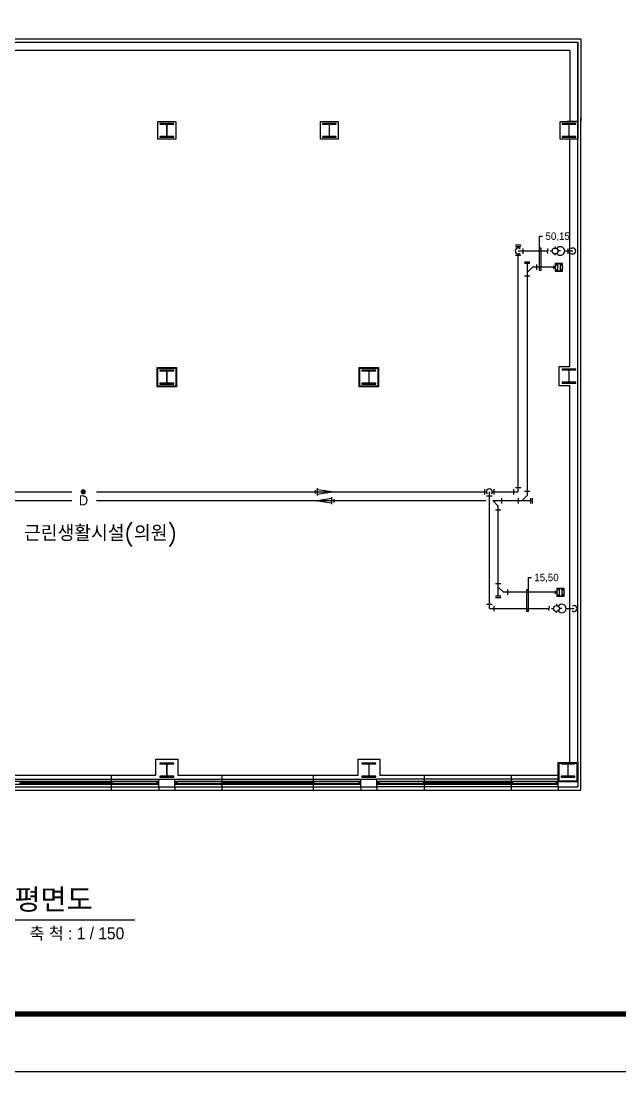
# Model space of a CAD drawing. Header units: millimetres. Extents: x 83956 to 461956, y 36707 to 125807.
# Drawn here: x 178815 to 193931, y 36707 to 63234 of the extents above; entities that cross this region are included whole.
import ezdxf
from ezdxf.enums import TextEntityAlignment as Align

# ---------------------------------------------------------------- set-up
doc = ezdxf.new("R2010")
doc.units = ezdxf.units.MM
doc.header["$LTSCALE"] = 100
doc.header["$MEASUREMENT"] = 0
doc.layers.get('0').update_dxf_attribs({"linetype": 'CONTINUOUS'})
doc.layers.get('Defpoints').update_dxf_attribs({"linetype": 'CONTINUOUS'})
for name, color, linetype in [('ARCH', 9, 'CONTINUOUS'), ('COLD WATER SUPPLY', 3, 'CONTINUOUS'), ('FORM', 8, 'CONTINUOUS'), ('PIPE', 3, 'CONTINUOUS'), ('Q', 7, 'CONTINUOUS'), ('SIMBOL', 7, 'CONTINUOUS'), ('TITLE', 3, 'CONTINUOUS'), ('TITLE1', 2, 'CONTINUOUS')]:
    doc.layers.add(name, color=color, linetype=linetype)
doc.styles.add('GHS', font='romans.shx', dxfattribs={"bigfont": 'ghs.shx'})
doc.styles.add('gr', font='Gulim.ttf')

# ---------------------------------------------------------------- blocks, each defined once
blk = doc.blocks.new('PMC-FORMV')
at = {"layer": 'Defpoints'}
blk.add_lwpolyline([(0, 0), (0, 29700), (42000, 29700), (42000, 0)], close=True, dxfattribs=at)
at = {"layer": 'FORM', "const_width": 90.2}
blk.add_lwpolyline([(1544, 975), (1544, 28725), (40744, 28725), (40744, 975)], close=True, dxfattribs=at)
blk = doc.blocks.new('jy_ex_60')
at = {"color": 2}
for p, q in [((-2.36, 0.84), (3.05, 0)), ((3.05, 0), (-2.36, -0.84))]:
    blk.add_line(p, q, dxfattribs=at)
for points in [[(-3.05, -0.58), (-3.05, 0.58)], [(-2.36, -1.2), (-2.36, 1.2)]]:
    blk.add_lwpolyline(points, dxfattribs=at)

msp = doc.modelspace()

# ---------------------------------------------------------------- linework, layer by layer
msp.add_lwpolyline([(149272, 79795), (201316, 79795), (201316, 38170), (149272, 38170)], close=True)
at = {"color": 1, "linetype": 'Continuous'}
for points in [[(192109, 57369, -0.36205), (192109, 57429, 0.36205), (192109, 57489)], [(192143, 48345, -0.36205), (192143, 48405, 0.36205), (192143, 48465)]]:
    msp.add_lwpolyline(points, format="xyb", dxfattribs=at)
at = {"layer": 'ARCH', "linetype": 'ByBlock', "ltscale": 2}
for p, q in [((173875, 62781), (192945, 62781)), ((192865, 60251), (192865, 62701)), ((192945, 62781), (192945, 60701)), ((192945, 43821), (192945, 60781)), ((182220, 44201), (182220, 44601)), ((182220, 44601), (182770, 44601)), ((182770, 44601), (182770, 44201)), ((187320, 44201), (187320, 44601)), ((187320, 44601), (187870, 44601)), ((187870, 44601), (187870, 44201)), ((177595, 44101), (182295, 44101)), ((182255, 44041), (177635, 44041)), ((177670, 44201), (182220, 44201)), ((178815, 44041), (178775, 44041)), ((178815, 44041), (181075, 44041)), ((178815, 44004), (178815, 44041)), ((181115, 44041), (181075, 44041)), ((181075, 44041), (181075, 44004)), ((181095, 43801), (181095, 44201)), ((181115, 44004), (181115, 44041)), ((182295, 44041), (182255, 44041)), ((182255, 44041), (182255, 44001)), ((182295, 44016), (182295, 44041)), ((182695, 44101), (187395, 44101)), ((182695, 44016), (182695, 44041)), ((182695, 44041), (182735, 44041)), ((187355, 44041), (182735, 44041)), ((182735, 44041), (182735, 44001)), ((182770, 44201), (187320, 44201)), ((183915, 44041), (183875, 44041)), ((183875, 44041), (183875, 44004)), ((183895, 43801), (183895, 44201)), ((183915, 44041), (186175, 44041)), ((183915, 44004), (183915, 44041)), ((186215, 44041), (186175, 44041)), ((186175, 44041), (186175, 44004)), ((186195, 43801), (186195, 44201)), ((186215, 44004), (186215, 44041)), ((187395, 44041), (187355, 44041)), ((187355, 44041), (187355, 44001)), ((187395, 44016), (187395, 44041)), ((192375, 44101), (187795, 44101)), ((187795, 44016), (187795, 44041)), ((187795, 44041), (187835, 44041)), ((192335, 44041), (187835, 44041)), ((187835, 44041), (187835, 44001)), ((187870, 44201), (192375, 44201)), ((189015, 44041), (188975, 44041)), ((188975, 44041), (188975, 44004)), ((188995, 43801), (188995, 44201)), ((189015, 44041), (191175, 44041)), ((189015, 44004), (189015, 44041)), ((191215, 44041), (191175, 44041)), ((191175, 44041), (191175, 44004)), ((191195, 43801), (191195, 44201)), ((191215, 44004), (191215, 44041)), ((192375, 44041), (192335, 44041)), ((192335, 44041), (192335, 44001)), ((192375, 44016), (192375, 44041)), ((162115, 43821), (192945, 43821)), ((177595, 43901), (182295, 43901)), ((182275, 43961), (177615, 43961)), ((178775, 44004), (178815, 44004)), ((178815, 44027), (181075, 44027)), ((178815, 44016), (181075, 44016)), ((178815, 44004), (181075, 44004)), ((181075, 44004), (181115, 44004)), ((181115, 43998), (181075, 43998)), ((181075, 43998), (181075, 43968)), ((181075, 43968), (181115, 43968)), ((181115, 43998), (182265, 43998)), ((181115, 43968), (181115, 43998)), ((181115, 43987), (182225, 43987)), ((181115, 43979), (182225, 43979)), ((181115, 43968), (182225, 43968)), ((182265, 43998), (182225, 43998)), ((182225, 43998), (182225, 43968)), ((182225, 43968), (182265, 43968)), ((182255, 44001), (182275, 44001)), ((182265, 43968), (182265, 43998)), ((182275, 44001), (182275, 43961)), ((182275, 43961), (182295, 43961)), ((182295, 43961), (182295, 43986)), ((182295, 43901), (182295, 43821)), ((182695, 43961), (182695, 43986)), ((182715, 43961), (182695, 43961)), ((182695, 43901), (187395, 43901)), ((182695, 43901), (182695, 43821)), ((182735, 44001), (182715, 44001)), ((182715, 44001), (182715, 43961)), ((187375, 43961), (182715, 43961)), ((182765, 43998), (182725, 43998)), ((182725, 43998), (182725, 43968)), ((182725, 43968), (182765, 43968)), ((182765, 43998), (183915, 43998)), ((182765, 43968), (182765, 43998)), ((182765, 43987), (183875, 43987)), ((182765, 43979), (183875, 43979)), ((182765, 43968), (183875, 43968)), ((183875, 44004), (183915, 44004)), ((183915, 43998), (183875, 43998)), ((183875, 43998), (183875, 43968)), ((183875, 43968), (183915, 43968)), ((183915, 44027), (186175, 44027)), ((183915, 44016), (186175, 44016)), ((183915, 44004), (186175, 44004)), ((183915, 43968), (183915, 43998)), ((186175, 44004), (186215, 44004)), ((186215, 43998), (186175, 43998)), ((186175, 43998), (186175, 43968)), ((186175, 43968), (186215, 43968)), ((186215, 43998), (187365, 43998)), ((186215, 43968), (186215, 43998)), ((186215, 43987), (187325, 43987)), ((186215, 43979), (187325, 43979)), ((186215, 43968), (187325, 43968)), ((187365, 43998), (187325, 43998)), ((187325, 43998), (187325, 43968)), ((187325, 43968), (187365, 43968)), ((187355, 44001), (187375, 44001)), ((187365, 43968), (187365, 43998)), ((187375, 44001), (187375, 43961)), ((187375, 43961), (187395, 43961)), ((187395, 43961), (187395, 43986)), ((187395, 43901), (187395, 43821)), ((187795, 43961), (187795, 43986)), ((187815, 43961), (187795, 43961)), ((192375, 43901), (187795, 43901)), ((187795, 43901), (187795, 43821)), ((187835, 44001), (187815, 44001)), ((187815, 44001), (187815, 43961)), ((192355, 43961), (187815, 43961)), ((187865, 43998), (187825, 43998)), ((187825, 43998), (187825, 43968)), ((187825, 43968), (187865, 43968)), ((187865, 43998), (189015, 43998)), ((187865, 43968), (187865, 43998)), ((187865, 43987), (188975, 43987)), ((187865, 43979), (188975, 43979)), ((187865, 43968), (188975, 43968)), ((188975, 44004), (189015, 44004)), ((189015, 43998), (188975, 43998)), ((188975, 43998), (188975, 43968)), ((188975, 43968), (189015, 43968)), ((189015, 44027), (191175, 44027)), ((189015, 44016), (191175, 44016)), ((189015, 44004), (191175, 44004)), ((189015, 43968), (189015, 43998)), ((191175, 44004), (191215, 44004)), ((191215, 43998), (191175, 43998)), ((191175, 43998), (191175, 43968)), ((191175, 43968), (191215, 43968)), ((191215, 43998), (192345, 43998)), ((191215, 43968), (191215, 43998)), ((191215, 43987), (192305, 43987)), ((191215, 43979), (192305, 43979)), ((191215, 43968), (192305, 43968)), ((192345, 43998), (192305, 43998)), ((192305, 43998), (192305, 43968)), ((192305, 43968), (192345, 43968)), ((192335, 44001), (192355, 44001)), ((192345, 43968), (192345, 43998)), ((192355, 44001), (192355, 43961)), ((192355, 43961), (192375, 43961)), ((192375, 43961), (192375, 43986)), ((192375, 43901), (192375, 43821))]:
    msp.add_line(p, q, dxfattribs=at)
at = {"layer": 'ARCH'}
for p, q in [((173897, 62701), (192865, 62701)), ((192865, 62701), (192865, 60701)), ((173953, 62501), (192665, 62501)), ((192665, 62501), (192665, 60701)), ((182670, 60651), (182320, 60651)), ((182320, 60651), (182320, 60632)), ((182320, 60632), (182489, 60632)), ((182489, 60632), (182489, 60320)), ((182501, 60320), (182501, 60632)), ((182501, 60632), (182670, 60632)), ((182670, 60632), (182670, 60651)), ((186770, 60651), (186420, 60651)), ((186420, 60651), (186420, 60632)), ((186420, 60632), (186589, 60632)), ((186589, 60632), (186589, 60320)), ((186601, 60320), (186601, 60632)), ((186601, 60632), (186770, 60632)), ((186770, 60632), (186770, 60651)), ((192820, 60651), (192470, 60651)), ((192470, 60651), (192470, 60632)), ((192470, 60632), (192639, 60632)), ((192865, 60701), (192595, 60701)), ((192639, 60632), (192639, 60320)), ((192651, 60320), (192651, 60632)), ((192651, 60632), (192820, 60632)), ((192820, 60632), (192820, 60651)), ((182489, 60320), (182320, 60320)), ((182320, 60320), (182320, 60301)), ((182320, 60301), (182670, 60301)), ((182670, 60320), (182501, 60320)), ((182670, 60301), (182670, 60320)), ((186589, 60320), (186420, 60320)), ((186420, 60320), (186420, 60301)), ((186420, 60301), (186770, 60301)), ((186770, 60320), (186601, 60320)), ((186770, 60301), (186770, 60320)), ((192639, 60320), (192470, 60320)), ((192470, 60320), (192470, 60301)), ((192470, 60301), (192820, 60301)), ((192820, 60320), (192651, 60320)), ((192665, 54516), (192665, 60251)), ((192820, 60301), (192820, 60320)), ((192865, 44521), (192865, 60251)), ((182250, 54491), (182740, 54491)), ((182250, 54001), (182250, 54491)), ((182270, 54471), (182720, 54471)), ((182270, 54021), (182270, 54471)), ((182670, 54421), (182320, 54421)), ((182320, 54421), (182320, 54402)), ((182320, 54402), (182489, 54402)), ((182489, 54402), (182489, 54090)), ((182501, 54090), (182501, 54402)), ((182501, 54402), (182670, 54402)), ((182670, 54402), (182670, 54421)), ((182720, 54471), (182720, 54021)), ((182740, 54491), (182740, 54001)), ((187350, 54491), (187840, 54491)), ((187350, 54001), (187350, 54491)), ((187370, 54471), (187820, 54471)), ((187370, 54021), (187370, 54471)), ((187770, 54421), (187420, 54421)), ((187420, 54421), (187420, 54402)), ((187420, 54402), (187589, 54402)), ((187589, 54402), (187589, 54090)), ((187601, 54090), (187601, 54402)), ((187601, 54402), (187770, 54402)), ((187770, 54402), (187770, 54421)), ((187820, 54471), (187820, 54021)), ((187840, 54491), (187840, 54001)), ((192400, 54026), (192400, 54516)), ((192400, 54516), (192665, 54516)), ((192400, 54026), (192400, 54516)), ((192400, 54516), (192665, 54516)), ((192820, 54446), (192470, 54446)), ((192470, 54446), (192470, 54427)), ((192470, 54427), (192639, 54427)), ((192639, 54427), (192639, 54115)), ((192651, 54115), (192651, 54427)), ((192651, 54427), (192820, 54427)), ((192820, 54427), (192820, 54446)), ((192639, 54115), (192470, 54115)), ((192470, 54115), (192470, 54096)), ((192820, 54115), (192651, 54115)), ((192820, 54096), (192820, 54115)), ((182740, 54001), (182250, 54001)), ((182720, 54021), (182270, 54021)), ((182489, 54090), (182320, 54090)), ((182320, 54090), (182320, 54071)), ((182320, 54071), (182670, 54071)), ((182670, 54090), (182501, 54090)), ((182670, 54071), (182670, 54090)), ((187840, 54001), (187350, 54001)), ((187820, 54021), (187370, 54021)), ((187589, 54090), (187420, 54090)), ((187420, 54090), (187420, 54071)), ((187420, 54071), (187770, 54071)), ((187770, 54090), (187601, 54090)), ((187770, 54071), (187770, 54090)), ((192665, 54026), (192400, 54026)), ((192665, 54026), (192400, 54026)), ((192470, 54096), (192820, 54096)), ((192665, 44521), (192665, 54026)), ((182670, 44501), (182320, 44501)), ((182320, 44501), (182320, 44482)), ((182320, 44482), (182489, 44482)), ((182489, 44482), (182489, 44170)), ((182501, 44170), (182501, 44482)), ((182501, 44482), (182670, 44482)), ((182670, 44482), (182670, 44501)), ((187770, 44501), (187420, 44501)), ((187420, 44501), (187420, 44482)), ((187420, 44482), (187589, 44482)), ((187589, 44482), (187589, 44170)), ((187601, 44170), (187601, 44482)), ((187601, 44482), (187770, 44482)), ((187770, 44482), (187770, 44501)), ((192375, 44521), (192865, 44521)), ((192375, 44031), (192375, 44521)), ((192395, 44501), (192845, 44501)), ((192395, 44051), (192395, 44501)), ((192795, 44501), (192445, 44501)), ((192445, 44501), (192445, 44482)), ((192445, 44482), (192614, 44482)), ((192614, 44482), (192614, 44170)), ((192626, 44170), (192626, 44482)), ((192626, 44482), (192795, 44482)), ((192795, 44482), (192795, 44501)), ((192845, 44501), (192845, 44051)), ((192865, 44521), (192865, 44031)), ((182489, 44170), (182320, 44170)), ((182320, 44170), (182320, 44151)), ((182320, 44151), (182670, 44151)), ((182670, 44170), (182501, 44170)), ((182670, 44151), (182670, 44170)), ((187589, 44170), (187420, 44170)), ((187420, 44170), (187420, 44151)), ((187420, 44151), (187770, 44151)), ((187770, 44170), (187601, 44170)), ((187770, 44151), (187770, 44170)), ((192845, 44051), (192395, 44051)), ((192614, 44170), (192445, 44170)), ((192445, 44170), (192445, 44151)), ((192445, 44151), (192795, 44151)), ((192795, 44170), (192626, 44170)), ((192795, 44151), (192795, 44170)), ((192865, 44101), (192865, 43901)), ((192865, 44031), (192375, 44031))]:
    msp.add_line(p, q, dxfattribs=at)
at = {"layer": 'ARCH', "ltscale": 2}
for p, q in [((182270, 60701), (182720, 60701)), ((182270, 60251), (182270, 60701)), ((182720, 60701), (182720, 60251)), ((186370, 60701), (186820, 60701)), ((186370, 60251), (186370, 60701)), ((186820, 60701), (186820, 60251)), ((192420, 60701), (192870, 60701)), ((192420, 60251), (192420, 60701)), ((192420, 60651), (192420, 60651)), ((192870, 60701), (192870, 60251)), ((182720, 60251), (182270, 60251)), ((186820, 60251), (186370, 60251)), ((192420, 60451), (192420, 60451)), ((192870, 60251), (192420, 60251)), ((192620, 60251), (192620, 60251)), ((192820, 60251), (192820, 60251)), ((182295, 43901), (182295, 44101)), ((182295, 44101), (182695, 44101)), ((182695, 43901), (182695, 44101)), ((187395, 43901), (187395, 44101)), ((187395, 44101), (187795, 44101)), ((187795, 43901), (187795, 44101)), ((192375, 43901), (192375, 44101)), ((182295, 43901), (182695, 43901)), ((187395, 43901), (187795, 43901)), ((192375, 43901), (192865, 43901))]:
    msp.add_line(p, q, dxfattribs=at)
at = {"layer": 'COLD WATER SUPPLY', "color": 3}
for p, q in [((191365, 57429), (192109, 57429)), ((190635, 48405), (192143, 48405))]:
    msp.add_line(p, q, dxfattribs=at)
at = {"layer": 'PIPE', "color": 2, "ltscale": 2}
for p, q in [((191297, 57582), (191432, 57582)), ((191297, 57541), (191432, 57541)), ((191432, 57316), (191297, 57316)), ((191477, 57496), (191477, 57361)), ((191657, 57150), (191522, 57150)), ((191657, 57110), (191522, 57110)), ((191828, 57085), (191828, 56950)), ((192257, 57055), (192257, 56980)), ((192357, 57106), (192357, 56929)), ((192419, 57106), (192419, 56929)), ((191657, 56795), (191522, 56795)), ((191297, 51463), (191432, 51463)), ((190522, 51283), (190522, 51418)), ((190702, 51238), (190567, 51238)), ((190747, 51418), (190747, 51283)), ((191252, 51283), (191252, 51418)), ((191522, 51363), (191657, 51363)), ((190637, 51058), (190637, 51193)), ((190952, 51058), (190952, 51193)), ((191367, 51058), (191367, 51193)), ((191682, 51058), (191682, 51193)), ((191723, 51058), (191723, 51193)), ((190927, 50887), (190792, 50887)), ((190792, 49037), (190927, 49037)), ((191097, 48882), (191097, 48747)), ((192297, 48852), (192297, 48777)), ((192397, 48902), (192397, 48726)), ((192460, 48902), (192460, 48726)), ((190792, 48722), (190927, 48722)), ((190792, 48681), (190927, 48681)), ((190567, 48517), (190702, 48517)), ((190747, 48472), (190747, 48337))]:
    msp.add_line(p, q, dxfattribs=at)
at = {"layer": 'PIPE', "color": 1, "ltscale": 2}
for p, q in [((191902, 56942), (191902, 57804)), ((191902, 57804), (191977, 57804)), ((191620, 48330), (191620, 49189)), ((191620, 49189), (191695, 49189))]:
    msp.add_line(p, q, dxfattribs=at)
at = {"layer": 'PIPE', "ltscale": 2}
for p, q in [((191365, 57541), (191365, 57504)), ((191365, 51350), (191365, 57354)), ((174358, 51350), (180100, 51350)), ((180721, 51350), (190560, 51350)), ((190635, 48405), (190635, 51350)), ((190710, 51350), (191365, 51350))]:
    msp.add_line(p, q, dxfattribs=at)
at = {"layer": 'PIPE'}
for p, q in [((192537, 57429), (192741, 57429)), ((192570, 48405), (192774, 48405))]:
    msp.add_line(p, q, dxfattribs=at)
at = {"layer": 'PIPE', "color": 2}
for p, q in [((192628, 57361), (192628, 57496)), ((192662, 48337), (192662, 48472))]:
    msp.add_line(p, q, dxfattribs=at)
at = {"layer": 'PIPE', "color": 4, "ltscale": 2}
for p, q in [((191590, 57110), (191590, 51258)), ((191723, 57017), (191590, 56885)), ((192294, 57017), (191723, 57017)), ((191590, 51258), (191457, 51125)), ((180100, 51125), (165513, 51125)), ((190545, 51125), (180721, 51125)), ((191682, 51125), (190725, 51125)), ((190860, 50992), (190727, 51125)), ((190860, 48722), (190860, 50992)), ((190992, 48814), (190860, 48947)), ((192335, 48814), (190992, 48814))]:
    msp.add_line(p, q, dxfattribs=at)
at = {"layer": 'PIPE', "color": 1, "ltscale": 2}
for points in [[(191902, 56942), (191940, 56942), (191940, 57504), (191902, 57504)], [(191620, 48330), (191582, 48330), (191582, 48889), (191620, 48889)]]:
    msp.add_lwpolyline(points, dxfattribs=at)
at = {"layer": 'PIPE', "color": 2, "ltscale": 2}
for points in [[(192482, 56923), (192482, 57111), (192294, 57111), (192294, 56923), (192482, 56923)], [(192335, 48908), (192335, 48720), (192522, 48720), (192522, 48908), (192335, 48908)]]:
    msp.add_lwpolyline(points, dxfattribs=at)
for centre in [(192388, 57017), (192429, 48814)]:
    msp.add_circle(centre, 93.8, dxfattribs=at)
for centre, start, end in [((191365, 57429), 49, 311), ((190635, 51350), 319, 221)]:
    msp.add_arc(centre, 75, start, end, dxfattribs=at)
at = {"layer": 'PIPE', "color": 2}
for centre in [(192741, 57429), (192774, 48405)]:
    msp.add_arc(centre, 75, 229, 131, dxfattribs=at)
at = {"layer": 'Q', "color": 1}
for p, q in [((192171, 57429), (192221, 57429)), ((192294, 57546), (192294, 57502)), ((192294, 57320), (192294, 57356)), ((192428, 57429), (192368, 57429)), ((192205, 48405), (192255, 48405)), ((192328, 48522), (192328, 48478)), ((192328, 48296), (192328, 48332)), ((192462, 48405), (192401, 48405))]:
    msp.add_line(p, q, dxfattribs=at)
at = {"layer": 'Q', "color": 2}
for centre in [(192294, 57429), (192328, 48405)]:
    msp.add_circle(centre, 73.2, dxfattribs=at)
for centre in [(192428, 57429), (192462, 48405)]:
    msp.add_arc(centre, 109, 213.1985, 146.8015, dxfattribs=at)
at = {"layer": 'SIMBOL', "color": 2, "const_width": 65}
msp.add_lwpolyline([(180386, 51383, 1), (180386, 51318, 1)], format="xyb", close=True, dxfattribs=at)
at = {"layer": 'TITLE', "color": 4}
msp.add_line((172330, 40544), (181689, 40544), dxfattribs=at)

# ---------------------------------------------------------------- block references
at = {"layer": 'FORM', "xscale": 1.5, "yscale": 1.5, "zscale": 1.5}
msp.add_blockref('PMC-FORMV', (146956, 36707), dxfattribs=at)
at = {"layer": 'PIPE', "ltscale": 2, "xscale": 75, "yscale": 75, "zscale": 75}
msp.add_blockref('jy_ex_60', (186478, 51350), dxfattribs=at)
at = {"layer": 'PIPE', "ltscale": 2, "xscale": 75, "yscale": 75, "zscale": 75, "rotation": 180}
msp.add_blockref('jy_ex_60', (186478, 51125), dxfattribs=at)

# ---------------------------------------------------------------- texts
at = {"layer": 'ARCH', "style": 'GHS'}
msp.add_text('근린생활시설(의원)', height=399.4, dxfattribs=at).set_placement((178891, 50105))
at = {"layer": 'PIPE', "color": 2, "ltscale": 2, "style": 'gr'}
for s, p in [('50,15', (192052, 57710)), ('15,50', (191770, 49095))]:
    msp.add_text(s, height=187.5, dxfattribs=at).set_placement(p)
at = {"layer": 'SIMBOL', "color": 2, "style": 'gr'}
msp.add_text('D', height=250, dxfattribs=at).set_placement((180274, 51010))
at = {"layer": 'TITLE', "color": 3, "style": 'gr'}
msp.add_text('축 척 : 1 / 150', height=300, dxfattribs=at).set_placement((181420, 40056), align=Align.RIGHT)
at = {"layer": 'TITLE1', "color": 3, "style": 'gr'}
msp.add_text('2층 위생배관 평면도', height=525, dxfattribs=at).set_placement((174590, 40802))

doc.saveas('drawing.dxf')
